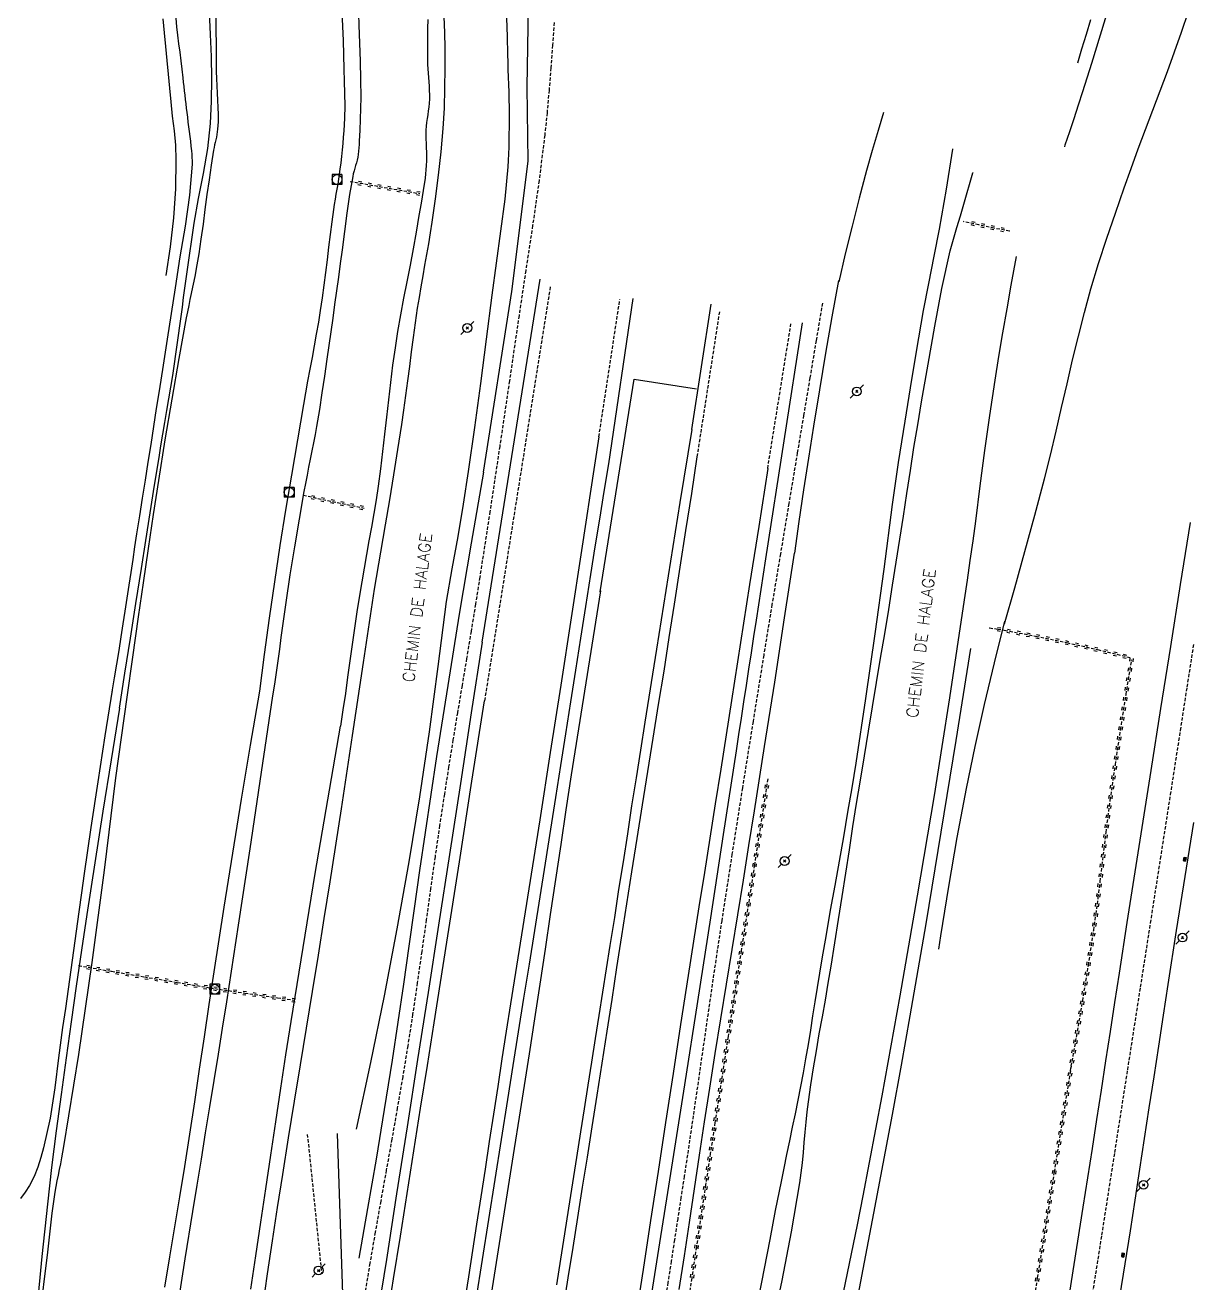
# Model space of a CAD drawing. Header units: millimetres. Extents: x 139000 to 140000, y 142998 to 144000.
# Drawn here: x 139576 to 139752.4, y 143434.5 to 143625 of the extents above; entities that cross this region are included whole.
import ezdxf

# ---------------------------------------------------------------- set-up
doc = ezdxf.new("R2010")
doc.units = ezdxf.units.MM
doc.linetypes.add('DASHED', pattern=[0.75, 0.5, -0.25])
doc.layers.get('0').update_dxf_attribs({"linetype": 'CONTINUOUS'})
for name, color, linetype in [('W0001', 6, 'DASHED'), ('W0008', 7, 'CONTINUOUS'), ('W0071', 7, 'CONTINUOUS'), ('W0112', 1, 'DASHED'), ('W0120', 7, 'CONTINUOUS'), ('W0211', 2, 'CONTINUOUS'), ('W0214', 2, 'CONTINUOUS'), ('W0220', 5, 'DASHED'), ('W0300', 7, 'CONTINUOUS'), ('W0333', 7, 'CONTINUOUS'), ('W0401', 7, 'CONTINUOUS'), ('W0420', 7, 'CONTINUOUS'), ('W0473', 7, 'CONTINUOUS'), ('W0700', 7, 'CONTINUOUS'), ('W0989', 7, 'CONTINUOUS')]:
    doc.layers.add(name, color=color, linetype=linetype)
doc.styles.get("Standard").update_dxf_attribs({"font": 'romans.shx', "width": 0.85})

# ---------------------------------------------------------------- blocks, each defined once
blk = doc.blocks.new('T473')
for p, q in [((-0.166667, 0.166667), (0.166667, -0.166667)), ((-0.166667, -0.166667), (0.166667, 0.166667)), ((0.500001, 0.500001), (1.000002, 1.000002)), ((-1.000002, -1.000002), (-0.500001, -0.500001))]:
    blk.add_line(p, q)
blk.add_ellipse((0, 0), major_axis=(0.471405, 0.471405), ratio=1, start_param=5.4977871438, end_param=11.780972451)
blk = doc.blocks.new('T401')
for p, q in [((-0.3, 0.3), (0, 0.3)), ((-0.3, -0.25), (-0.3, 0.3)), ((-0.3, 0.15), (0, 0.15)), ((-0.3, 0), (0, 0)), ((0, 0.3), (0, -0.25)), ((-0.3, -0.15), (0, -0.15)), ((-0.3, -0.25), (-0.3, -0.3)), ((-0.3, -0.3), (0, -0.3)), ((0, -0.3), (0, -0.25))]:
    blk.add_line(p, q)
blk = doc.blocks.new('T420')
for p, q in [((0.75, 0.75), (-0.75, 0.75)), ((-0.75, 0.75), (-0.75, -0.75)), ((0.75, 0.75), (0.75, -0.75)), ((0.75, -0.75), (-0.75, -0.75))]:
    blk.add_line(p, q)
blk.add_ellipse((0, 0), major_axis=(-0.53, 0.53), ratio=1, start_param=3.926991, end_param=10.210176)
blk = doc.blocks.new('t220o')
at = {"color": 0, "linetype": 'Continuous'}
for p, q in [((-0.25, 0.25), (0.25, 0.25)), ((-0.25, -0.25), (0.25, -0.25))]:
    blk.add_line(p, q, dxfattribs=at)

msp = doc.modelspace()

# ---------------------------------------------------------------- linework, layer by layer
at = {"layer": 'W0001'}
for points in [[(139656.12, 143625.4), (139655.88, 143621.98), (139655.63, 143618.57), (139655.35, 143615.16), (139655.05, 143611.75), (139654.69, 143608.34), (139653.84, 143601.49), (139652.86, 143594.66), (139651.82, 143587.84), (139650.8, 143581.02), (139649.35, 143571.11), (139647.88, 143561.2), (139646.39, 143551.3), (139644.86, 143541.4), (139644.21, 143537.29), (139643.54, 143533.18), (139642.86, 143529.07), (139642.17, 143524.96), (139641.48, 143520.85), (139640.8, 143516.74), (139640.14, 143512.63), (139639.49, 143508.52), (139638.77, 143503.76), (139638.08, 143498.99), (139637.41, 143494.22), (139636.74, 143489.45), (139636.07, 143484.68), (139635.39, 143479.91), (139634.69, 143475.14), (139633.95, 143470.38), (139633.18, 143465.67), (139632.37, 143460.96), (139631.54, 143456.25), (139630.7, 143451.55), (139629.85, 143446.85), (139629.02, 143442.14), (139628.21, 143437.43), (139627.43, 143432.72)], [(139696.76, 143582.91), (139695.8, 143577.24), (139694.85, 143571.57), (139693.9, 143565.9), (139692.95, 143560.23), (139691.67, 143552.56), (139690.39, 143544.9), (139689.11, 143537.24), (139687.86, 143529.57), (139686.24, 143519.52), (139684.63, 143509.46), (139683.05, 143499.4), (139681.5, 143489.34), (139680.83, 143484.9), (139680.17, 143480.47), (139679.53, 143476.03), (139678.89, 143471.6), (139678.25, 143467.16), (139677.61, 143462.72), (139676.96, 143458.29), (139676.31, 143453.85), (139675.82, 143450.63), (139675.33, 143447.41), (139674.84, 143444.19), (139674.34, 143440.97), (139673.85, 143437.75), (139673.35, 143434.53), (139672.86, 143431.31)], [(139737.12, 143429.19), (139739.08, 143441.71), (139741.04, 143454.23), (139742.99, 143466.75), (139744.94, 143479.27), (139746.45, 143488.99), (139747.97, 143498.72), (139749.48, 143508.44), (139750.99, 143518.17), (139752, 143524.74), (139753.02, 143531.31)]]:
    msp.add_lwpolyline(points, dxfattribs=at)
at = {"layer": 'W0008'}
for points in [[(139645.43, 143557.28), (139649.71, 143584.67), (139652.18, 143604.41), (139652.04, 143615.62), (139652.4, 143637.03), (139651.75, 143651.69), (139651.64, 143659.36), (139651.62, 143668.18)], [(139706, 143611.78), (139705.18, 143609.04), (139704.29, 143606.02), (139703.44, 143602.98), (139702.32, 143598.79), (139701.25, 143594.58), (139700.22, 143590.37), (139699.23, 143586.15)], [(139699.19, 143586.35), (139698.2, 143580.83), (139697.24, 143575.31), (139696.3, 143569.78), (139695.4, 143564.25), (139694.64, 143559.44), (139693.9, 143554.63), (139693.19, 143549.82), (139692.5, 143545)], [(139645.43, 143557.28), (139643.57, 143546.52), (139641.76, 143535.76), (139640, 143524.98), (139638.29, 143514.2), (139637.42, 143508.46), (139636.57, 143502.71), (139635.75, 143496.96), (139634.94, 143491.21), (139634.13, 143485.46), (139633.31, 143479.71), (139632.46, 143473.96), (139631.58, 143468.22), (139630.38, 143460.71), (139629.15, 143453.21), (139627.87, 143445.71), (139626.56, 143438.22)], [(139732.74, 143423.44), (139734.5, 143434.69), (139736.26, 143445.95), (139736.95, 143450.38), (139737.64, 143454.81), (139738.32, 143459.24), (139739, 143463.67), (139739.68, 143468.1), (139740.36, 143472.53), (139741.05, 143476.96), (139741.73, 143481.39), (139742.93, 143489.07), (139744.13, 143496.76), (139745.33, 143504.44), (139746.53, 143512.12), (139748.01, 143521.51), (139749.5, 143530.9), (139751, 143540.29), (139752.5, 143549.68)], [(139675.08, 143433.45), (139675.84, 143438.54), (139676.6, 143443.63), (139677.37, 143448.72), (139678.14, 143453.8), (139678.91, 143458.89), (139679.7, 143463.98), (139680.53, 143469.23), (139681.37, 143474.48), (139682.22, 143479.73), (139683.08, 143484.97), (139683.94, 143490.22), (139684.79, 143495.47), (139685.63, 143500.72), (139686.47, 143505.97), (139688, 143515.72), (139689.52, 143525.48), (139691.02, 143535.24), (139692.5, 143545)], [(139741.82, 143432.34), (139742.61, 143437.34), (139743.4, 143442.34), (139744.12, 143447.01), (139744.84, 143451.67), (139745.55, 143456.34), (139746.26, 143461.01), (139746.97, 143465.67), (139747.68, 143470.34), (139748.39, 143475.01), (139749.12, 143479.67), (139750.4, 143487.86), (139751.7, 143496.04), (139753, 143504.22)]]:
    msp.add_lwpolyline(points, dxfattribs=at)
at = {"layer": 'W0071'}
for points in [[(139598.82, 143626.07), (139598.95, 143624.78), (139599.09, 143623.49), (139599.25, 143622.21), (139599.41, 143620.92), (139599.57, 143619.64), (139599.73, 143618.35), (139599.88, 143617.06), (139599.95, 143616.4), (139600.03, 143615.74), (139600.1, 143615.08), (139600.18, 143614.42), (139600.25, 143613.76), (139600.33, 143613.1), (139600.4, 143612.44), (139600.48, 143611.78), (139600.57, 143611.06), (139600.66, 143610.34), (139600.76, 143609.61), (139600.85, 143608.89), (139600.95, 143608.16), (139601.04, 143607.44), (139601.12, 143606.71), (139601.18, 143605.99), (139601.23, 143605.48), (139601.26, 143604.98), (139601.29, 143604.48), (139601.28, 143603.97), (139600.89, 143599.25), (139600.22, 143594.56), (139599.44, 143589.9), (139598.7, 143585.24), (139598.12, 143581.33), (139597.51, 143577.43), (139596.9, 143573.53), (139596.29, 143569.63), (139595.87, 143566.92), (139595.45, 143564.21), (139595.02, 143561.5), (139594.59, 143558.79), (139594.16, 143556.08), (139593.74, 143553.37), (139593.31, 143550.66), (139592.89, 143547.95), (139592.59, 143546), (139592.3, 143544.05), (139592.01, 143542.1), (139591.71, 143540.15), (139591.42, 143538.2), (139591.12, 143536.25), (139590.82, 143534.31), (139590.52, 143532.36), (139590.19, 143530.27), (139589.85, 143528.19), (139589.5, 143526.11), (139589.15, 143524.03)], [(139590.3, 143521.52), (139591.12, 143526.82), (139591.95, 143532.12), (139592.78, 143537.42), (139593.61, 143542.72), (139594.28, 143546.92), (139594.94, 143551.12), (139595.61, 143555.32), (139596.28, 143559.52), (139596.57, 143561.3), (139596.87, 143563.07), (139597.17, 143564.84), (139597.47, 143566.62), (139597.77, 143568.39), (139598.07, 143570.16), (139598.35, 143571.94), (139598.62, 143573.72), (139598.84, 143575.15), (139599.04, 143576.58), (139599.24, 143578.01), (139599.43, 143579.45), (139599.62, 143580.88), (139599.81, 143582.31), (139600, 143583.74), (139600.2, 143585.18), (139600.55, 143587.64), (139600.9, 143590.1), (139601.25, 143592.55), (139601.62, 143595.01), (139602.27, 143598.77), (139603, 143602.53), (139603.65, 143606.31), (139604.07, 143610.12), (139604.24, 143613.5), (139604.28, 143616.88), (139604.23, 143620.26), (139604.1, 143623.63), (139603.94, 143627)], [(139589.19, 143524.29), (139588.09, 143517.34), (139587.02, 143510.4), (139585.97, 143503.45), (139584.94, 143496.5), (139584.52, 143493.58), (139584.11, 143490.66), (139583.71, 143487.74), (139583.31, 143484.82), (139582.91, 143481.9), (139582.51, 143478.98), (139582.09, 143476.06), (139581.67, 143473.14), (139581.05, 143468.58), (139580.49, 143464), (139579.8, 143459.42), (139578.8, 143454.91), (139578.39, 143453.44), (139577.93, 143451.98), (139577.36, 143450.56), (139576.65, 143449.2), (139576.02, 143448.21), (139575.31, 143447.27)], [(139590.3, 143521.52), (139589.02, 143513.72), (139587.78, 143505.91), (139586.56, 143498.1), (139585.36, 143490.29), (139584.55, 143484.86), (139583.75, 143479.43), (139582.97, 143474), (139582.22, 143468.56), (139581.46, 143463.02), (139580.72, 143457.48), (139580.01, 143451.93), (139579.37, 143446.37), (139578.54, 143438.45), (139577.78, 143430.52), (139577.11, 143422.58), (139576.51, 143414.64), (139576.37, 143412.35), (139576.24, 143410.06), (139576.13, 143407.77), (139576.03, 143405.48), (139575.94, 143403.19)]]:
    msp.add_lwpolyline(points, dxfattribs=at)
at = {"layer": 'W0112'}
for points in [[(139655.53, 143585.37), (139645.58, 143522.67)], [(139662.9, 143562.65), (139666.07, 143583.44)], [(139677.8, 143559.62), (139681.23, 143581.8)], [(139688.46, 143557.85), (139691.99, 143579.77)], [(139618.74, 143456.97), (139620.89, 143436.04)]]:
    msp.add_lwpolyline(points, dxfattribs=at)
at = {"layer": 'W0120'}
msp.add_lwpolyline([(139624.14, 143432.75), (139623.33, 143457.1)], dxfattribs=at)
at = {"layer": 'W0211'}
for points in [[(139626.42, 143628.43), (139626.53, 143625.02), (139626.63, 143622.28), (139626.73, 143619.55), (139626.81, 143616.81), (139626.83, 143614.08), (139626.81, 143612.42), (139626.75, 143610.75), (139626.68, 143609.09), (139626.59, 143607.43), (139626.57, 143606.93), (139626.55, 143606.43), (139626.51, 143605.93), (139626.45, 143605.43), (139626.37, 143605), (139626.28, 143604.59), (139626.17, 143604.17), (139626.05, 143603.76), (139625.93, 143603.35), (139625.81, 143602.94), (139625.7, 143602.52), (139625.61, 143602.1), (139625.13, 143599.34), (139624.74, 143596.56), (139624.39, 143593.77), (139624.02, 143591), (139623.73, 143588.92), (139623.44, 143586.85), (139623.15, 143584.77), (139622.87, 143582.7), (139622.58, 143580.62), (139622.29, 143578.54), (139621.99, 143576.47), (139621.69, 143574.4), (139621.32, 143571.85), (139620.95, 143569.31), (139620.56, 143566.77), (139620.14, 143564.23), (139619.92, 143562.99), (139619.68, 143561.76), (139619.44, 143560.52), (139619.19, 143559.29), (139618.94, 143558.06), (139618.7, 143556.82), (139618.46, 143555.59), (139618.23, 143554.35), (139617.49, 143550.16), (139616.78, 143545.96), (139616.11, 143541.75), (139615.47, 143537.54), (139615.22, 143535.77), (139614.98, 143534.01), (139614.75, 143532.24), (139614.52, 143530.48), (139614.28, 143528.71), (139614.03, 143526.95), (139613.77, 143525.19), (139613.47, 143523.43)], [(139604.9, 143626.28), (139604.9, 143624.22), (139604.91, 143622.15), (139604.93, 143620.08), (139604.95, 143618.01), (139604.98, 143616.92), (139605.04, 143615.83), (139605.1, 143614.74), (139605.16, 143613.65), (139605.21, 143612.55), (139605.24, 143611.46), (139605.22, 143610.36), (139605.16, 143609.26), (139605.11, 143608.86), (139605.05, 143608.46), (139604.97, 143608.06), (139604.88, 143607.66), (139604.79, 143607.26), (139604.7, 143606.87), (139604.61, 143606.47), (139604.54, 143606.07), (139604.18, 143603.83), (139603.85, 143601.59), (139603.54, 143599.34), (139603.24, 143597.1), (139602.94, 143594.85), (139602.62, 143592.6), (139602.29, 143590.36), (139601.92, 143588.13), (139601.74, 143587.19), (139601.56, 143586.25), (139601.37, 143585.32), (139601.17, 143584.39), (139600.97, 143583.46), (139600.77, 143582.53), (139600.58, 143581.59), (139600.4, 143580.66), (139599.28, 143574.51), (139598.21, 143568.36), (139597.18, 143562.2), (139596.18, 143556.03), (139595.38, 143550.88), (139594.62, 143545.71), (139593.88, 143540.55), (139593.14, 143535.38), (139592.26, 143529.29), (139591.4, 143523.19), (139590.54, 143517.09), (139589.7, 143511)], [(139639.43, 143626.29), (139639.51, 143623.91), (139639.55, 143621.54), (139639.56, 143618.5), (139639.53, 143615.46), (139639.45, 143612.42), (139639.28, 143609.38), (139638.97, 143605.82), (139638.56, 143602.27), (139638.09, 143598.72), (139637.59, 143595.18), (139637.35, 143593.55), (139637.08, 143591.91), (139636.8, 143590.28), (139636.51, 143588.65), (139636.22, 143587.02), (139635.94, 143585.39), (139635.66, 143583.75), (139635.4, 143582.12), (139635.08, 143579.92), (139634.78, 143577.72), (139634.49, 143575.52), (139634.2, 143573.32), (139633.92, 143571.11), (139633.63, 143568.91), (139633.33, 143566.71), (139633.01, 143564.52), (139632.42, 143560.71), (139631.81, 143556.91), (139631.18, 143553.11), (139630.51, 143549.32)], [(139724.31, 143534.32), (139725.88, 143539.79), (139727.42, 143545.28), (139728.91, 143550.79), (139730.37, 143556.3), (139731.28, 143559.89), (139732.14, 143563.49), (139732.98, 143567.09), (139733.81, 143570.7), (139734.65, 143574.3), (139735.52, 143577.9), (139736.44, 143581.49), (139737.42, 143585.06), (139738.58, 143588.92), (139739.83, 143592.74), (139741.13, 143596.55), (139742.45, 143600.35), (139743.51, 143603.31), (139744.59, 143606.26), (139745.69, 143609.2), (139746.81, 143612.14), (139747.92, 143615.08), (139749.01, 143618.02), (139750.08, 143620.98), (139751.12, 143623.95), (139752.17, 143627.09)], [(139735.43, 143619.3), (139736.06, 143621.44), (139736.73, 143623.65), (139737.4, 143625.86)], [(139707.37, 143552.42), (139708.29, 143558.74), (139709.26, 143565.04), (139710.27, 143571.34), (139711.34, 143577.64), (139712.08, 143581.77), (139712.86, 143585.89), (139713.67, 143590.01), (139714.48, 143594.13), (139715.53, 143600.15), (139716.48, 143606.23), (139716.49, 143606.27)], [(139719.98, 143549.89), (139720.65, 143555.23), (139721.36, 143560.57), (139722.12, 143565.9), (139722.92, 143571.23), (139723.49, 143574.83), (139724.08, 143578.43), (139724.71, 143582.02), (139725.36, 143585.61), (139725.75, 143587.79), (139726.13, 143589.95)], [(139687.14, 143432.27), (139687.98, 143436.66), (139688.82, 143441.04), (139689.67, 143445.43), (139690.54, 143449.81), (139690.95, 143451.87), (139691.38, 143453.92), (139691.8, 143455.98), (139692.23, 143458.04), (139692.66, 143460.09), (139693.08, 143462.15), (139693.48, 143464.21), (139693.87, 143466.28), (139694.25, 143468.43), (139694.62, 143470.59), (139694.98, 143472.75), (139695.32, 143474.9), (139695.66, 143477.06), (139696, 143479.22), (139696.35, 143481.38), (139696.71, 143483.54), (139697.35, 143487.25), (139698, 143490.95), (139698.66, 143494.66), (139699.32, 143498.36), (139699.98, 143502.07), (139700.62, 143505.77), (139701.25, 143509.49), (139701.84, 143513.2), (139703.34, 143522.99), (139704.76, 143532.79), (139706.11, 143542.6), (139707.37, 143552.42)], [(139699.32, 143430.09), (139700.26, 143434.48), (139701.18, 143438.87), (139702.08, 143443.27), (139702.94, 143447.67), (139705.78, 143462.8), (139708.52, 143477.95), (139711.15, 143493.12), (139713.71, 143508.31), (139714.91, 143515.71), (139716.06, 143523.11), (139717.17, 143530.53), (139718.28, 143537.94), (139718.71, 143540.93), (139719.14, 143543.91), (139719.56, 143546.9), (139719.98, 143549.89)], [(139630.51, 143549.32), (139628.8, 143539.27)], [(139628.85, 143539.58), (139627.22, 143528.48), (139625.55, 143517.4), (139623.86, 143506.31), (139622.14, 143495.23), (139621.26, 143489.69), (139620.37, 143484.14), (139619.47, 143478.6), (139618.56, 143473.06), (139617.65, 143467.52), (139616.75, 143461.98), (139615.85, 143456.43), (139614.97, 143450.89), (139614.19, 143445.87), (139613.43, 143440.85), (139612.68, 143435.83), (139611.93, 143430.81)], [(139714.38, 143485.05), (139714.71, 143487.06), (139715.91, 143494.51), (139717.17, 143501.95), (139718.57, 143509.36), (139719.89, 143515.73), (139721.31, 143522.08), (139722.81, 143528.4), (139724.4, 143534.71)], [(139613.47, 143523.43), (139611.77, 143511.83), (139610.04, 143500.23), (139608.28, 143488.64), (139606.48, 143477.05), (139605.86, 143473.08), (139605.22, 143469.1), (139604.58, 143465.13), (139603.94, 143461.16), (139603.29, 143457.19), (139602.64, 143453.22), (139602, 143449.25), (139601.36, 143445.27), (139600.21, 143438.1), (139599.06, 143430.93), (139597.93, 143423.75), (139596.82, 143416.57), (139595.96, 143410.84), (139595.12, 143405.11), (139594.29, 143399.37), (139593.48, 143393.63)], [(139589.7, 143511), (139587.99, 143496.99), (139586.11, 143483.01), (139584.06, 143469.05), (139581.83, 143455.12), (139581.68, 143454.25), (139581.51, 143453.39), (139581.34, 143452.52), (139581.16, 143451.66), (139580.98, 143450.79), (139580.81, 143449.93), (139580.65, 143449.06), (139580.5, 143448.19), (139580.05, 143445.02), (139579.67, 143441.83), (139579.32, 143438.65), (139578.95, 143435.47), (139578.58, 143432.53)]]:
    msp.add_lwpolyline(points, dxfattribs=at)
at = {"layer": 'W0214'}
for points in [[(139733.44, 143606.61), (139733.53, 143606.87), (139734.2, 143608.89), (139734.87, 143610.9), (139735.54, 143612.93), (139736.19, 143614.95), (139737.54, 143619.24), (139738.89, 143623.53), (139740.19, 143627.84), (139741.41, 143632.17), (139742.25, 143635.4), (139743.03, 143638.64), (139743.78, 143641.89), (139744.49, 143645.15), (139745.44, 143649.64), (139746.34, 143654.15), (139747.21, 143658.66), (139748.05, 143663.18), (139748.41, 143665.13), (139748.76, 143667.09), (139749.1, 143669.04), (139749.44, 143671)], [(139611.54, 143524.12), (139612.26, 143529.65), (139613.02, 143535.16), (139613.82, 143540.68), (139614.65, 143546.19), (139615.49, 143551.53), (139616.37, 143556.86), (139617.28, 143562.2), (139618.2, 143567.53), (139618.51, 143569.31), (139618.84, 143571.09), (139619.17, 143572.88), (139619.5, 143574.66), (139619.83, 143576.44), (139620.15, 143578.22), (139620.46, 143580.01), (139620.75, 143581.8), (139621.03, 143583.71), (139621.29, 143585.62), (139621.54, 143587.54), (139621.78, 143589.45), (139622.01, 143591.37), (139622.25, 143593.29), (139622.5, 143595.2), (139622.77, 143597.11), (139622.88, 143597.87), (139623.01, 143598.64), (139623.13, 143599.4), (139623.26, 143600.16), (139623.39, 143600.92), (139623.51, 143601.68), (139623.63, 143602.44), (139623.73, 143603.21), (139623.85, 143604.17), (139623.96, 143605.14), (139624.06, 143606.11), (139624.16, 143607.07), (139624.24, 143608.04), (139624.32, 143609.01), (139624.38, 143609.98), (139624.42, 143610.95), (139624.46, 143612.8), (139624.44, 143614.66), (139624.38, 143616.51), (139624.33, 143618.36), (139624.2, 143622.68), (139624.02, 143627.01)], [(139639.8, 143537.72), (139640.7, 143542.63), (139641.56, 143547.54), (139642.38, 143552.46), (139643.16, 143557.39), (139644.12, 143564.07), (139645.02, 143570.75), (139645.88, 143577.44), (139646.74, 143584.13), (139647.39, 143588.97), (139648.06, 143593.82), (139648.68, 143598.67), (139649.14, 143603.54), (139649.2, 143604.53), (139649.25, 143605.52), (139649.29, 143606.52), (139649.31, 143607.51), (139649.33, 143608.5), (139649.34, 143609.49), (139649.34, 143610.48), (139649.35, 143611.48), (139649.34, 143612.61), (139649.32, 143613.75), (139649.29, 143614.89), (139649.25, 143616.02), (139649.21, 143617.16), (139649.17, 143618.3), (139649.14, 143619.43), (139649.11, 143620.57), (139649.04, 143623.32), (139648.98, 143626.07)], [(139636.98, 143625.87), (139636.96, 143624.51), (139636.94, 143623.14), (139636.93, 143621.77), (139636.93, 143620.41), (139636.95, 143619.04), (139636.98, 143618.38), (139637.02, 143617.73), (139637.07, 143617.07), (139637.12, 143616.42), (139637.17, 143615.76), (139637.21, 143615.1), (139637.22, 143614.44), (139637.22, 143613.79), (139637.19, 143613.2), (139637.13, 143612.61), (139637.06, 143612.03), (139636.98, 143611.44), (139636.89, 143610.86), (139636.81, 143610.28), (139636.75, 143609.7), (139636.71, 143609.11), (139636.69, 143608.44), (139636.69, 143607.78), (139636.72, 143607.11), (139636.74, 143606.44), (139636.77, 143605.78), (139636.79, 143605.11), (139636.79, 143604.44), (139636.76, 143603.78), (139636.57, 143601.86), (139636.3, 143599.96), (139635.97, 143598.07), (139635.65, 143596.17), (139635.23, 143593.66), (139634.77, 143591.15), (139634.29, 143588.65), (139633.81, 143586.15), (139633.32, 143583.65), (139632.86, 143581.14), (139632.42, 143578.63), (139632.02, 143576.11), (139631.64, 143573.5), (139631.32, 143570.89), (139631.02, 143568.27), (139630.73, 143565.65), (139630.45, 143563.03), (139630.15, 143560.41), (139629.83, 143557.8), (139629.47, 143555.18), (139629.15, 143553.11), (139628.81, 143551.04), (139628.45, 143548.97), (139628.08, 143546.9), (139627.7, 143544.83), (139627.33, 143542.77), (139626.97, 143540.7), (139626.62, 143538.63), (139626.24, 143536.15), (139625.87, 143533.68), (139625.52, 143531.2), (139625.18, 143528.72), (139624.84, 143526.24), (139624.5, 143523.77), (139624.14, 143521.29), (139623.75, 143518.82)], [(139689.1, 143427.49), (139690.65, 143434.83), (139692.09, 143442.2), (139693.33, 143449.6), (139693.54, 143451.13), (139693.72, 143452.67), (139693.87, 143454.21), (139694, 143455.75), (139694.13, 143457.3), (139694.27, 143458.84), (139694.44, 143460.38), (139694.63, 143461.91), (139695, 143464.49), (139695.4, 143467.06), (139695.84, 143469.63), (139696.28, 143472.19), (139696.74, 143474.76), (139697.2, 143477.32), (139697.64, 143479.89), (139698.07, 143482.45), (139698.64, 143485.98), (139699.19, 143489.5), (139699.74, 143493.02), (139700.29, 143496.55), (139700.83, 143500.07), (139701.38, 143503.6), (139701.93, 143507.12), (139702.5, 143510.65), (139703.1, 143514.34), (139703.71, 143518.04), (139704.32, 143521.73), (139704.94, 143525.42), (139705.56, 143529.12), (139706.18, 143532.81), (139706.79, 143536.51), (139707.39, 143540.2), (139707.94, 143543.67), (139708.48, 143547.14), (139709.01, 143550.61), (139709.54, 143554.08), (139710.07, 143557.55), (139710.61, 143561.02), (139711.18, 143564.49), (139711.77, 143567.95), (139712.76, 143573.68), (139713.76, 143579.41), (139714.86, 143585.13), (139716.12, 143590.82), (139716.59, 143592.61), (139717.11, 143594.38), (139717.66, 143596.15), (139718.19, 143597.92), (139719.55, 143602.64), (139719.57, 143602.7)], [(139626.18, 143457.75), (139628.37, 143467.85), (139630.43, 143477.96), (139632.36, 143488.11), (139634.15, 143498.28), (139635.76, 143508.11), (139637.23, 143517.96), (139638.58, 143527.83), (139639.8, 143537.72)], [(139719.16, 143530.58), (139716.97, 143516.65), (139714.71, 143502.74), (139712.39, 143488.84), (139710, 143474.94), (139708.67, 143467.46), (139707.29, 143459.98), (139705.89, 143452.51), (139704.48, 143445.04), (139702.87, 143436.53), (139701.24, 143428.03)], [(139597.17, 143433.82), (139597.93, 143438.39), (139598.69, 143442.95), (139599.44, 143447.52), (139600.17, 143452.1), (139600.93, 143457.01), (139601.68, 143461.92), (139602.42, 143466.83), (139603.15, 143471.75), (139603.88, 143476.66), (139604.62, 143481.57), (139605.37, 143486.49), (139606.14, 143491.39), (139607.45, 143499.58), (139608.79, 143507.77), (139610.15, 143515.95), (139611.54, 143524.12)], [(139610.16, 143433.5), (139610.94, 143438.57), (139611.7, 143443.65), (139612.45, 143448.72), (139613.21, 143453.8), (139613.96, 143458.88), (139614.72, 143463.95), (139615.5, 143469.02), (139616.3, 143474.09), (139618.1, 143485.28), (139619.94, 143496.47), (139621.83, 143507.65), (139623.75, 143518.82)]]:
    msp.add_lwpolyline(points, dxfattribs=at)
at = {"layer": 'W0220'}
for points in [[(139625.21, 143601.35), (139635.8, 143599.5)], [(139725.15, 143593.79), (139725.09, 143593.8), (139722.76, 143594.26), (139720.44, 143594.75), (139718.13, 143595.26)], [(139618.14, 143553.79), (139627.36, 143551.86)], [(139743.34, 143529.17), (139738.67, 143530.32), (139733.97, 143531.38), (139729.26, 143532.36), (139724.53, 143533.26), (139723.3, 143533.47), (139722.06, 143533.66), (139722, 143533.67)], [(139734.3, 143466.55), (139735.27, 143471.88), (139736.18, 143477.21), (139737.04, 143482.56), (139737.85, 143487.92), (139738.2, 143490.37), (139738.52, 143492.83), (139738.82, 143495.3), (139739.12, 143497.76), (139739.41, 143500.22), (139739.71, 143502.69), (139740.02, 143505.15), (139740.35, 143507.61), (139741.12, 143512.94), (139741.91, 143518.27), (139742.74, 143523.6), (139743.6, 143528.92)], [(139688.47, 143510.81), (139686.46, 143497.8), (139684.45, 143484.79), (139682.46, 143471.78), (139680.48, 143458.76), (139679.77, 143454.05), (139679.06, 143449.33), (139678.36, 143444.61), (139677.66, 143439.9), (139676.95, 143435.18), (139676.25, 143430.46)], [(139584.09, 143482.55), (139589.07, 143481.68), (139594.06, 143480.83), (139599.05, 143479.99), (139604.04, 143479.17), (139604.73, 143479.06), (139605.42, 143478.96), (139606.11, 143478.85), (139606.8, 143478.75), (139609.27, 143478.38), (139611.74, 143478.02), (139614.21, 143477.67), (139616.68, 143477.32)], [(139734.42, 143467.32), (139731.85, 143451.28), (139729.3, 143435.23), (139726.77, 143419.18), (139724.28, 143403.13), (139723.54, 143398.33), (139722.82, 143393.53), (139722.11, 143388.73), (139721.39, 143383.93), (139720.68, 143379.13), (139719.96, 143374.34), (139719.23, 143369.54), (139718.48, 143364.74), (139717.5, 143358.58), (139716.5, 143352.41), (139715.48, 143346.25), (139714.44, 143340.09)]]:
    msp.add_lwpolyline(points, dxfattribs=at)
at = {"layer": 'W0300'}
msp.add_lwpolyline([(139597.35, 143587.09), (139598.03, 143591.45), (139598.52, 143595.83), (139598.81, 143600.23), (139598.9, 143604.64), (139598.81, 143606.84), (139598.6, 143609.03), (139598.33, 143611.21), (139598.1, 143613.39), (139597.9, 143615.49), (139597.7, 143617.58), (139597.5, 143619.68), (139597.29, 143621.77), (139597.09, 143623.87), (139596.89, 143625.97)], dxfattribs=at)
at = {"layer": 'W0333'}
for points in [[(139663.09, 143539.15), (139668.23, 143571.39), (139677.66, 143569.92)], [(139663.12, 143539.34), (139662.01, 143532.37), (139660.9, 143525.39), (139659.81, 143518.42), (139658.72, 143511.44), (139657.91, 143506.16), (139657.11, 143500.87), (139656.32, 143495.59), (139655.53, 143490.3), (139654.74, 143485.02), (139653.94, 143479.73), (139653.14, 143474.45), (139652.33, 143469.16), (139651.59, 143464.37), (139650.83, 143459.58), (139650.08, 143454.8), (139649.32, 143450.01), (139648.56, 143445.22), (139647.8, 143440.43), (139647.04, 143435.64), (139646.29, 143430.86)]]:
    msp.add_lwpolyline(points, dxfattribs=at)
at = {"layer": 'W0700'}
for points in [[(139645.23, 143531.55), (139653.99, 143586.53)], [(139664.39, 143558.58), (139668.1, 143583.59)], [(139676.97, 143563.77), (139679.92, 143582.73)], [(139688.19, 143544.18), (139693.74, 143579.92)], [(139676.97, 143563.77), (139675.17, 143552.69), (139673.38, 143541.6), (139671.61, 143530.5), (139669.85, 143519.41), (139669.18, 143515.18), (139668.52, 143510.96), (139667.86, 143506.73), (139667.21, 143502.51), (139666.55, 143498.28), (139665.89, 143494.06), (139665.24, 143489.83), (139664.58, 143485.6), (139664.02, 143482.07), (139663.46, 143478.53), (139662.9, 143475), (139662.34, 143471.47), (139661.79, 143467.93), (139661.23, 143464.4), (139660.67, 143460.86), (139660.11, 143457.33), (139659.5, 143453.47), (139658.9, 143449.61), (139658.29, 143445.76), (139657.69, 143441.9), (139657.08, 143438.04), (139656.48, 143434.19)], [(139662.9, 143562.65), (139662.25, 143558.35), (139661.6, 143554.04), (139660.94, 143549.74), (139660.28, 143545.44), (139658.71, 143535.23), (139657.13, 143525.03), (139655.54, 143514.82), (139653.94, 143504.62), (139653.39, 143501.14), (139652.84, 143497.66), (139652.28, 143494.17), (139651.72, 143490.69), (139651.16, 143487.21), (139650.61, 143483.73), (139650.05, 143480.24), (139649.51, 143476.76), (139648.85, 143472.58), (139648.21, 143468.41), (139647.57, 143464.23), (139646.93, 143460.05), (139646.29, 143455.87), (139645.65, 143451.69), (139645.01, 143447.51), (139644.37, 143443.34), (139643.13, 143435.38), (139641.9, 143427.43)], [(139657.52, 143430.67), (139658.25, 143435.24), (139658.98, 143439.81), (139659.71, 143444.39), (139660.44, 143448.96), (139661.17, 143453.53), (139661.89, 143458.1), (139662.64, 143462.93), (139663.4, 143467.76), (139664.15, 143472.58), (139664.89, 143477.41), (139665.64, 143482.24), (139666.39, 143487.07), (139667.15, 143491.89), (139667.9, 143496.72), (139668.7, 143501.79), (139669.51, 143506.87), (139670.32, 143511.94), (139671.13, 143517.01), (139671.95, 143522.09), (139672.76, 143527.16), (139673.56, 143532.23), (139674.36, 143537.31), (139675.23, 143542.89), (139676.09, 143548.46), (139676.95, 143554.04), (139677.8, 143559.62)], [(139643.36, 143425.89), (139645.28, 143438.02), (139647.19, 143450.15), (139649.11, 143462.27), (139649.92, 143467.39), (139650.74, 143472.51), (139651.55, 143477.62), (139652.37, 143482.74), (139653.19, 143487.85), (139654, 143492.97), (139654.82, 143498.08), (139655.63, 143503.2), (139656.39, 143508.02), (139657.14, 143512.84), (139657.89, 143517.66), (139658.64, 143522.48), (139659.39, 143527.31), (139660.15, 143532.13), (139660.9, 143536.95), (139661.67, 143541.77), (139662.34, 143545.97), (139663.02, 143550.17), (139663.7, 143554.37), (139664.39, 143558.58)], [(139688.46, 143557.85), (139687.1, 143549.06), (139685.73, 143540.28), (139684.36, 143531.49), (139682.99, 143522.71), (139682.17, 143517.5), (139681.35, 143512.29), (139680.52, 143507.07), (139679.7, 143501.86), (139678.88, 143496.65), (139678.05, 143491.44), (139677.24, 143486.23), (139676.42, 143481.02), (139675.27, 143473.6), (139674.13, 143466.18), (139673, 143458.76), (139671.86, 143451.34), (139670.73, 143443.93), (139669.59, 143436.51), (139668.44, 143429.09)], [(139670.44, 143429.99), (139671.35, 143435.74), (139672.26, 143441.48), (139673.17, 143447.22), (139674.08, 143452.97), (139674.99, 143458.71), (139675.89, 143464.46), (139677.86, 143477.11), (139679.83, 143489.76), (139681.78, 143502.41), (139683.73, 143515.06), (139684.11, 143517.53), (139684.49, 143520.01), (139684.87, 143522.48), (139685.24, 143524.96), (139685.62, 143527.43), (139686, 143529.91), (139686.37, 143532.38), (139686.75, 143534.86), (139687.11, 143537.19), (139687.47, 143539.52), (139687.83, 143541.85), (139688.19, 143544.18)], [(139645.23, 143531.55), (139643.57, 143520.83), (139641.92, 143510.11), (139640.26, 143499.38), (139638.6, 143488.66), (139637.02, 143478.48), (139635.45, 143468.3), (139633.87, 143458.12), (139632.27, 143447.94), (139630.71, 143438.02), (139629.13, 143428.1)], [(139630.79, 143428.59), (139631.81, 143435.06), (139632.83, 143441.53), (139633.86, 143448), (139634.88, 143454.46), (139635.9, 143460.93), (139636.92, 143467.4), (139637.94, 143473.87), (139639.85, 143486.07), (139641.77, 143498.27), (139643.67, 143510.47), (139645.58, 143522.67)]]:
    msp.add_lwpolyline(points, dxfattribs=at)

# ---------------------------------------------------------------- block references
at = {"layer": 'W0220'}
for p, rotation in [((139626.69, 143601.09), 350.1188987210028), ((139628.17, 143600.83), 350.1188987210028), ((139629.64, 143600.58), 350.1188987210028), ((139631.12, 143600.32), 350.1188987210028), ((139632.6, 143600.06), 350.1188987210028), ((139634.08, 143599.8), 350.1188987210028), ((139635.55, 143599.55), 350.1188987210028), ((139719.59, 143594.94), 167.5284485420761), ((139721.06, 143594.62), 168.1409081779372), ((139722.52, 143594.31), 168.1409081779372), ((139724, 143594.02), 168.7533644102931), ((139619.6, 143553.48), 348.2143523932887), ((139621.07, 143553.17), 348.2143523932887), ((139622.54, 143552.87), 348.2143523932887), ((139624.01, 143552.56), 348.2143523932887), ((139625.48, 143552.25), 348.2143523932887), ((139626.95, 143551.95), 348.2143523932887), ((139723.49, 143533.44), 170.2690050136096), ((139724.96, 143533.18), 169.2491727536716), ((139726.44, 143532.9), 169.2491727536716), ((139727.91, 143532.62), 169.2491727536716), ((139729.38, 143532.34), 168.2293422169758), ((139730.85, 143532.03), 168.2293422169758), ((139732.32, 143531.73), 168.2293422169758), ((139733.79, 143531.42), 168.2293422169758), ((139735.25, 143531.09), 167.2095061815203), ((139736.72, 143530.76), 167.2095061815203), ((139738.18, 143530.43), 167.2095061815203), ((139739.64, 143530.08), 166.1896646467432), ((139741.09, 143529.72), 166.1896646467432), ((139742.55, 143529.36), 166.1896646467432), ((139743.59, 143528.85), 80.80056910567748), ((139743.35, 143527.37), 80.80056910567748), ((139743.11, 143525.89), 80.80056910567748), ((139742.63, 143522.93), 81.1571659545262), ((139742.87, 143524.41), 80.80056910567748), ((139742.4, 143521.44), 81.1571659545262), ((139742.17, 143519.96), 81.1571659545262), ((139741.94, 143518.48), 81.1571659545262), ((139741.5, 143515.51), 81.51376266095565), ((139741.72, 143517), 81.51376266095565), ((139741.28, 143514.03), 81.51376266095565), ((139741.06, 143512.54), 81.87035922376039), ((139688.29, 143509.63), 261.1948472177382), ((139740.63, 143509.57), 81.87035922376039), ((139740.85, 143511.06), 81.87035922376039), ((139688.06, 143508.15), 261.1948472177382), ((139740.42, 143508.09), 81.87035922376039), ((139687.83, 143506.66), 261.1948472177382), ((139740.22, 143506.6), 82.31595632085443), ((139687.37, 143503.7), 261.1948472177382), ((139687.6, 143505.18), 261.1948472177382), ((139740.02, 143505.12), 82.78414622494677), ((139687.14, 143502.22), 261.1948472177382), ((139739.64, 143502.14), 83.09200950185124), ((139739.83, 143503.63), 82.78414622494677), ((139686.91, 143500.73), 261.1948472177382), ((139739.46, 143500.65), 83.09200950185124), ((139686.68, 143499.25), 261.1948472177382), ((139739.29, 143499.16), 83.23953210008851), ((139686.22, 143496.29), 261.2455352401301), ((139686.45, 143497.77), 261.2455352401301), ((139738.93, 143496.18), 83.19149449977665), ((139739.11, 143497.67), 83.19149449977665), ((139685.99, 143494.81), 261.2455352401301), ((139738.75, 143494.69), 82.9479092353123), ((139685.77, 143493.32), 261.2455352401301), ((139738.57, 143493.2), 82.9479092353123), ((139685.31, 143490.36), 261.2455352401301), ((139685.54, 143491.84), 261.2455352401301), ((139738.37, 143491.72), 82.54401664793667), ((139685.08, 143488.88), 261.2455352401301), ((139737.97, 143488.74), 81.97983516194849), ((139738.18, 143490.23), 81.97983516194849), ((139684.85, 143487.39), 261.2455352401301), ((139737.75, 143487.26), 81.39022376541622), ((139684.63, 143485.91), 261.2455352401301), ((139737.53, 143485.78), 81.39022376541622), ((139684.17, 143482.94), 261.296222074027), ((139684.4, 143484.43), 261.296222074027), ((139737.08, 143482.81), 81.39022376541622), ((139737.3, 143484.29), 81.39022376541622), ((139585.57, 143482.29), 350.1058332962978), ((139587.04, 143482.03), 350.1058332962978), ((139588.52, 143481.77), 350.1058332962978), ((139590, 143481.52), 350.3040585757041), ((139591.48, 143481.27), 350.3040585757041), ((139592.96, 143481.01), 350.3040585757041), ((139683.94, 143481.46), 261.296222074027), ((139736.84, 143481.33), 80.84157330544173), ((139594.44, 143480.76), 350.5022826185576), ((139595.91, 143480.52), 350.5022826185576), ((139597.39, 143480.27), 350.5022826185576), ((139598.87, 143480.02), 350.5022826185576), ((139600.35, 143479.78), 350.700505423764), ((139601.83, 143479.54), 350.700505423764), ((139603.31, 143479.29), 350.700505423764), ((139604.8, 143479.05), 351.1334413064461), ((139683.72, 143479.98), 261.296222074027), ((139736.6, 143479.85), 80.84157330544173), ((139606.28, 143478.83), 351.4294495388297), ((139607.76, 143478.6), 351.5542962769308), ((139609.24, 143478.38), 351.5542962769308), ((139610.73, 143478.17), 351.6975909455862), ((139612.21, 143477.95), 351.840886606617), ((139613.7, 143477.74), 351.840886606617), ((139615.18, 143477.53), 351.9841832583621), ((139616.67, 143477.32), 351.9841832583621), ((139683.49, 143478.5), 261.296222074027), ((139736.37, 143478.37), 80.84157330544173), ((139683.04, 143475.53), 261.296222074027), ((139683.26, 143477.01), 261.296222074027), ((139735.87, 143475.41), 80.29292277926643), ((139736.12, 143476.89), 80.29292277926643), ((139682.81, 143474.05), 261.296222074027), ((139735.62, 143473.93), 80.29292277926643), ((139682.58, 143472.57), 261.296222074027), ((139735.36, 143472.45), 80.29292277926643), ((139682.13, 143469.6), 261.3469077192952), ((139682.35, 143471.08), 261.3469077192952), ((139734.84, 143469.5), 79.7442721859449), ((139735.1, 143470.98), 79.7442721859449), ((139681.9, 143468.12), 261.3469077192952), ((139734.57, 143468.02), 79.7442721859449), ((139681.68, 143466.63), 261.3469077192952), ((139734.22, 143466.05), 260.871314135468), ((139681.45, 143465.15), 261.3469077192952), ((139733.98, 143464.57), 260.871314135468), ((139681, 143462.19), 261.3469077192952), ((139681.23, 143463.67), 261.3469077192952), ((139733.74, 143463.09), 260.871314135468), ((139680.78, 143460.7), 261.3469077192952), ((139733.27, 143460.12), 260.871314135468), ((139733.51, 143461.61), 260.871314135468), ((139680.55, 143459.22), 261.3469077192952), ((139733.03, 143458.64), 260.871314135468), ((139680.1, 143456.25), 261.410062534843), ((139680.32, 143457.74), 261.410062534843), ((139732.79, 143457.16), 260.871314135468), ((139679.88, 143454.77), 261.410062534843), ((139732.32, 143454.2), 260.871314135468), ((139732.55, 143455.68), 260.871314135468), ((139679.65, 143453.29), 261.4762599230443), ((139732.08, 143452.72), 260.871314135468), ((139679.43, 143451.8), 261.4762599230443), ((139731.84, 143451.24), 260.9694856692419), ((139678.99, 143448.84), 261.5196982895194), ((139679.21, 143450.32), 261.4762599230443), ((139731.6, 143449.76), 260.9694856692419), ((139678.77, 143447.35), 261.5196982895194), ((139731.13, 143446.79), 260.9694856692419), ((139731.37, 143448.28), 260.9694856692419), ((139678.54, 143445.87), 261.5196982895194), ((139730.9, 143445.31), 260.9694856692419), ((139678.1, 143442.9), 261.5403775946218), ((139678.32, 143444.39), 261.5403775946218), ((139730.66, 143443.83), 260.9694856692419), ((139677.88, 143441.42), 261.5403775946218), ((139730.19, 143440.87), 260.9694856692419), ((139730.43, 143442.35), 260.9694856692419), ((139677.66, 143439.93), 261.5403775946218), ((139729.96, 143439.39), 260.9694856692419), ((139677.44, 143438.45), 261.5338854355721), ((139729.72, 143437.91), 260.9694856692419), ((139677, 143435.48), 261.5338854355721), ((139677.22, 143436.97), 261.5338854355721), ((139729.49, 143436.42), 260.9694856692419), ((139729.25, 143434.94), 261.0676593932319)]:
    msp.add_blockref('t220o', p, dxfattribs=dict(at, rotation=rotation))
at = {"layer": 'W0401'}
for p, rotation in [((139751.77, 143498.64), 350.9342036835038), ((139742.42, 143438.65), 351.0438102904359)]:
    msp.add_blockref('T401', p, dxfattribs=dict(at, rotation=rotation))
at = {"layer": 'W0420'}
for p in [(139623.24, 143601.63), (139615.99, 143554.24), (139604.71, 143478.95)]:
    msp.add_blockref('T420', p, dxfattribs=at)
at = {"layer": 'W0473'}
for p in [(139642.97, 143579.14), (139701.96, 143569.53), (139691.03, 143498.38), (139751.29, 143486.78), (139745.39, 143449.32), (139620.45, 143436.35)]:
    msp.add_blockref('T473', p, dxfattribs=at)

# ---------------------------------------------------------------- texts
at = {"layer": 'W0989'}
for p in [(139634.9, 143525.37), (139711.18, 143519.99)]:
    msp.add_text('CHEMIN DE HALAGE', height=1.75, rotation=83.1385, dxfattribs=at).set_placement(p)

doc.saveas('drawing.dxf')
